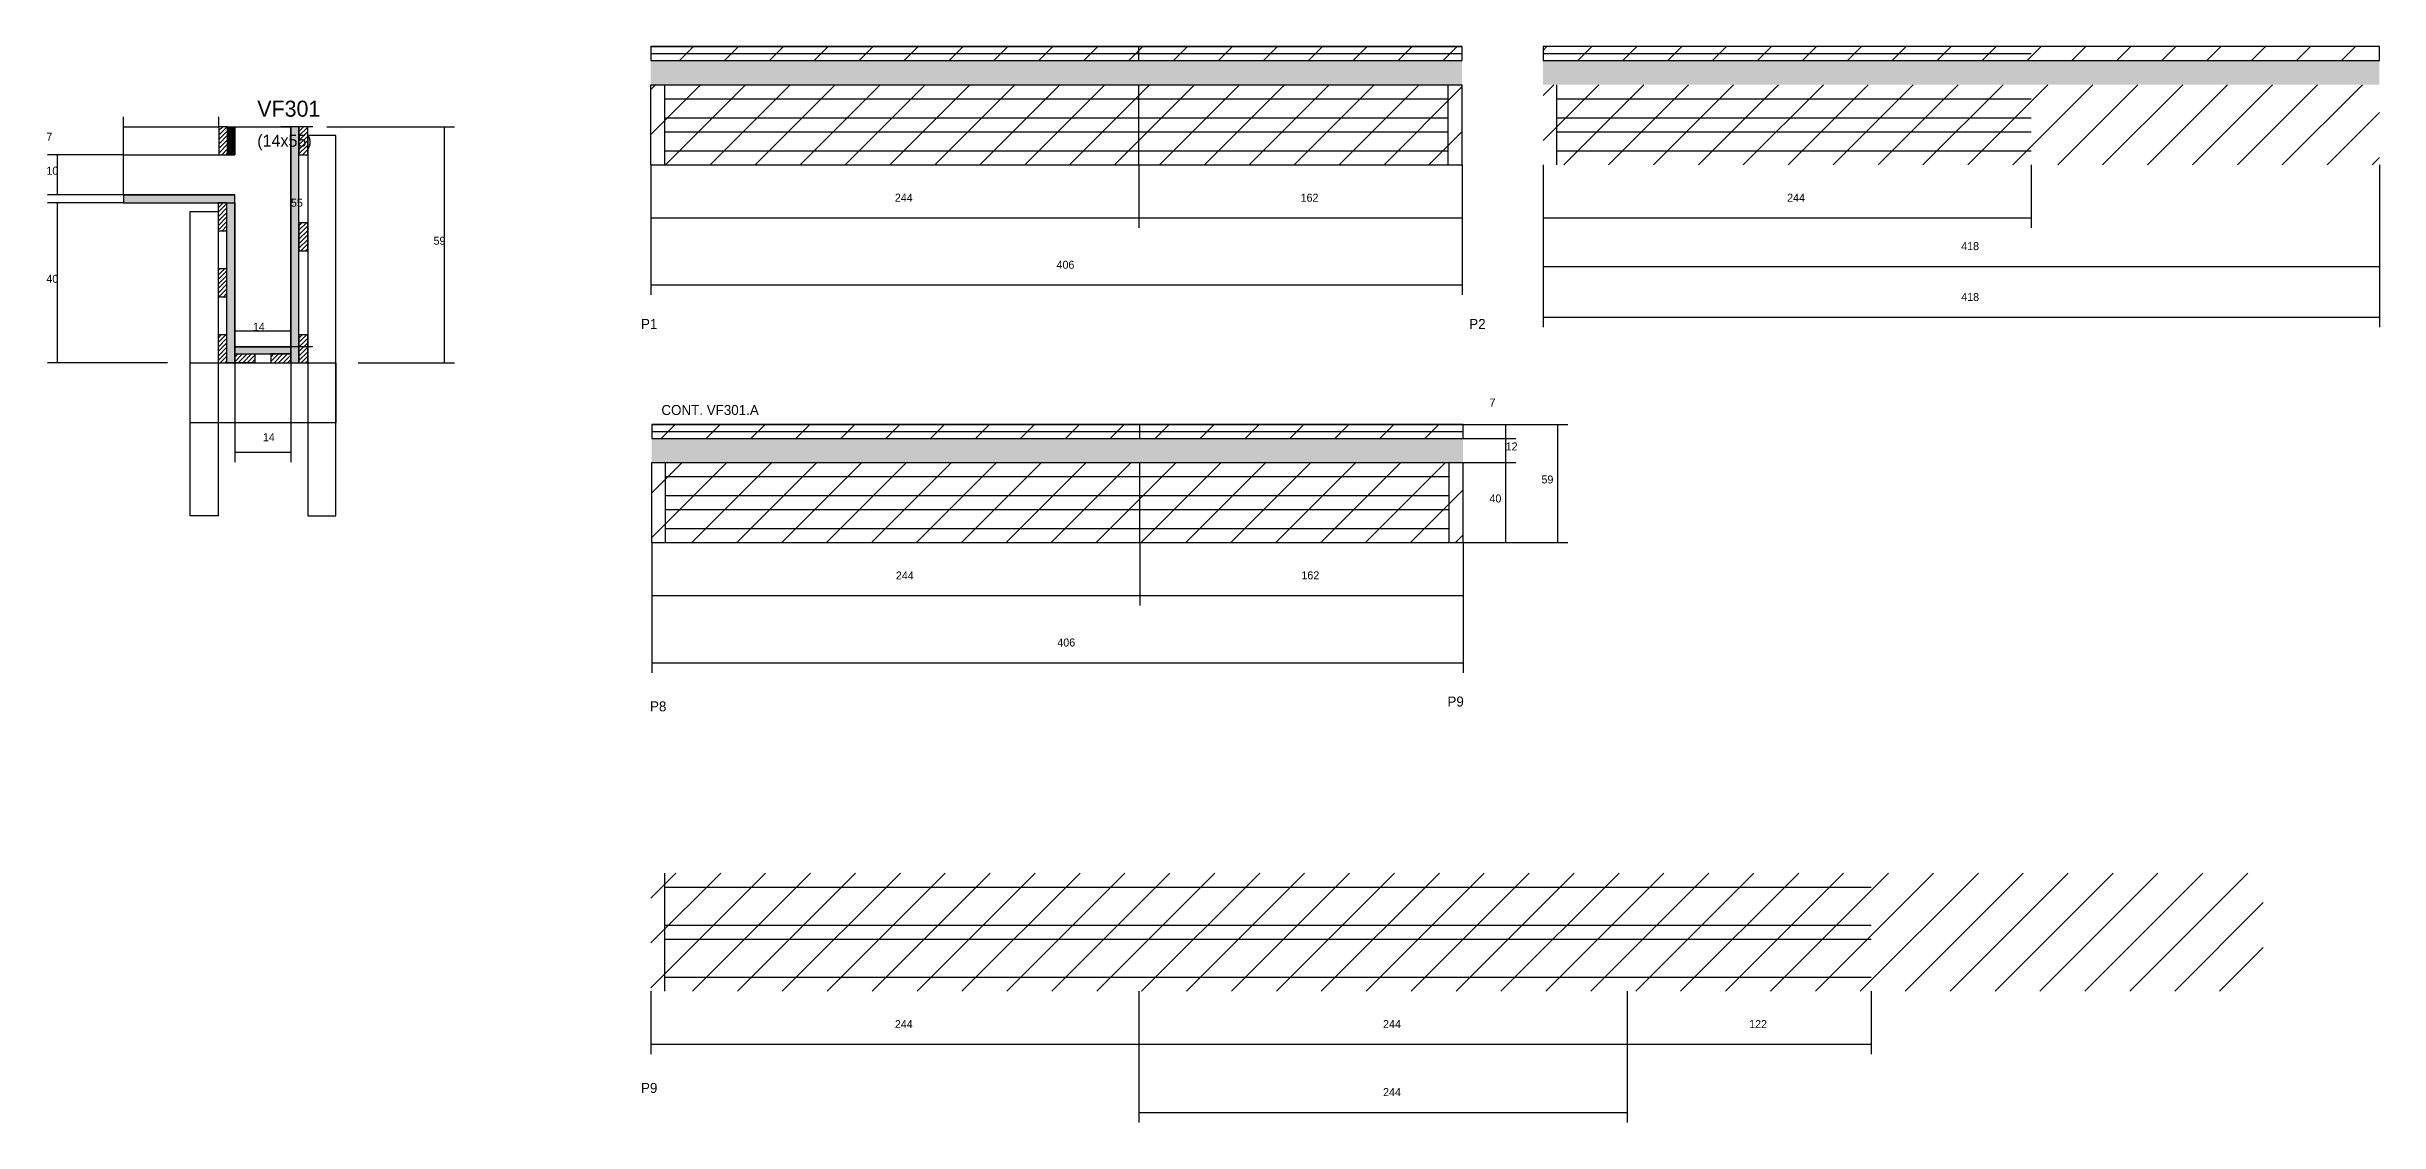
# Model space of a CAD drawing. Header units: metres. Extents: x 1998 to 4770, y 6939 to 8238.
# Drawn here: x 3604 to 4770, y 7700 to 8238 of the extents above; entities that cross this region are included whole.
import ezdxf

# ---------------------------------------------------------------- set-up
doc = ezdxf.new("R2010")
doc.units = ezdxf.units.M
for name, color, linetype in [('CONCRETO', 251, 'Continuous'), ('COTA', 241, 'Continuous'), ('Cota Seção (2x)', 4, 'Continuous'), ('Hachura', 253, 'Continuous'), ('Madeira', 126, 'Continuous'), ('NOMENCLATURA', 7, 'Continuous'), ('Painéis', 200, 'Continuous'), ('REAPROVEITAMENTO', 251, 'Continuous'), ('SARR_2.2x7', 40, 'Continuous'), ('SARR_3.5x7', 81, 'Continuous'), ('Texto Seção', 7, 'Continuous')]:
    doc.layers.add(name, color=color, linetype=linetype)

msp = doc.modelspace()

# ---------------------------------------------------------------- hatches: boundary and pattern name
at = {"layer": 'COTA'}
h = msp.add_hatch(dxfattribs=at)
h.set_pattern_fill('AR-CONC', scale=0.03)
h.paths.add_polyline_path([(4311.4, 8230.8), (3905.9, 8230.8), (3905.9, 8230.8), (3905.9, 8218.8), (3905.9, 8218.8), (4311.4, 8218.8), (4311.4, 8218.8), (4311.4, 8230.8)])
h = msp.add_hatch(dxfattribs=at)
h.set_pattern_fill('AR-CONC', scale=0.03)
h.paths.add_polyline_path([(4769.9, 8218.8), (4769.9, 8230.8), (4769.9, 8230.8), (4351.9, 8230.8), (4351.9, 8230.8), (4351.9, 8218.8), (4351.9, 8218.8), (4769.9, 8218.8)])
h = msp.add_hatch(dxfattribs=at)
h.set_pattern_fill('AR-CONC', scale=0.03)
h.paths.add_polyline_path([(4311.9, 8042), (3906.4, 8042), (3906.4, 8042), (3906.4, 8030), (3906.4, 8030), (4311.9, 8030), (4311.9, 8030), (4311.9, 8042)])
at = {"layer": 'Hachura'}
h = msp.add_hatch(dxfattribs=at)
h.set_pattern_fill('ANSI31', scale=0.5)
h.paths.add_polyline_path([(3690, 8183.8), (3694.4, 8183.8), (3694.4, 8183.8), (3694.4, 8197.8), (3694.4, 8197.8), (3690, 8197.8), (3690, 8197.8), (3690, 8183.8)])
h = msp.add_hatch(color=8, dxfattribs=at)
h.dxf.hatch_style = 1
h.paths.add_polyline_path([(3694.4, 8197.8), (3698, 8197.8), (3698, 8197.8), (3698, 8183.8), (3698, 8183.8), (3694.4, 8183.8), (3694.4, 8183.8), (3694.4, 8197.8)])
h = msp.add_hatch(color=8, dxfattribs=at)
h.dxf.hatch_style = 1
h.paths.add_polyline_path([(3730, 8197.8), (3726, 8197.8), (3726, 8197.8), (3726, 8079.8), (3726, 8079.8), (3730, 8079.8), (3730, 8079.8), (3730, 8197.8)])
h = msp.add_hatch(dxfattribs=at)
h.set_pattern_fill('ANSI31', scale=0.5)
h.paths.add_polyline_path([(3730, 8183.8), (3734.4, 8183.8), (3734.4, 8183.8), (3734.4, 8197.8), (3734.4, 8197.8), (3730, 8197.8), (3730, 8197.8), (3730, 8183.8)])
h = msp.add_hatch(color=8, dxfattribs=at)
h.dxf.hatch_style = 1
h.paths.add_polyline_path([(3698, 8159.8), (3698, 8163.8), (3698, 8163.8), (3642.4, 8163.8), (3642.4, 8163.8), (3642.4, 8159.8), (3642.4, 8159.8), (3698, 8159.8)])
h = msp.add_hatch(dxfattribs=at)
h.set_pattern_fill('ANSI31', scale=0.5)
h.paths.add_polyline_path([(3689.6, 8145.8), (3694, 8145.8), (3694, 8145.8), (3694, 8159.8), (3694, 8159.8), (3689.6, 8159.8), (3689.6, 8159.8), (3689.6, 8145.8)])
h = msp.add_hatch(color=8, dxfattribs=at)
h.dxf.hatch_style = 1
h.paths.add_polyline_path([(3698, 8159.8), (3694, 8159.8), (3694, 8159.8), (3694, 8079.8), (3694, 8079.8), (3698, 8079.8), (3698, 8079.8), (3698, 8159.8)])
h = msp.add_hatch(dxfattribs=at)
h.set_pattern_fill('ANSI31', scale=0.5)
h.paths.add_polyline_path([(3730, 8135.8), (3734.4, 8135.8), (3734.4, 8135.8), (3734.4, 8149.8), (3734.4, 8149.8), (3730, 8149.8), (3730, 8149.8), (3730, 8135.8)])
h = msp.add_hatch(dxfattribs=at)
h.set_pattern_fill('ANSI31', scale=0.5)
h.paths.add_polyline_path([(3689.6, 8112.8), (3694, 8112.8), (3694, 8112.8), (3694, 8126.8), (3694, 8126.8), (3689.6, 8126.8), (3689.6, 8126.8), (3689.6, 8112.8)])
h = msp.add_hatch(dxfattribs=at)
h.set_pattern_fill('ANSI31', scale=0.5)
h.paths.add_polyline_path([(3689.6, 8079.8), (3694, 8079.8), (3694, 8079.8), (3694, 8093.8), (3694, 8093.8), (3689.6, 8093.8), (3689.6, 8093.8), (3689.6, 8079.8)])
h = msp.add_hatch(dxfattribs=at)
h.set_pattern_fill('ANSI31', scale=0.5)
h.paths.add_polyline_path([(3730, 8079.8), (3734.4, 8079.8), (3734.4, 8079.8), (3734.4, 8093.8), (3734.4, 8093.8), (3730, 8093.8), (3730, 8093.8), (3730, 8079.8)])
h = msp.add_hatch(color=8, dxfattribs=at)
h.dxf.hatch_style = 1
h.paths.add_polyline_path([(3726, 8084.2), (3726, 8087.8), (3726, 8087.8), (3698, 8087.8), (3698, 8087.8), (3698, 8084.2), (3698, 8084.2), (3726, 8084.2)])
h = msp.add_hatch(dxfattribs=at)
h.set_pattern_fill('ANSI31', scale=0.5)
h.paths.add_polyline_path([(3698, 8079.8), (3698, 8084.2), (3698, 8084.2), (3708, 8084.2), (3708, 8084.2), (3708, 8079.8), (3708, 8079.8), (3698, 8079.8)])
h = msp.add_hatch(dxfattribs=at)
h.set_pattern_fill('ANSI31', scale=0.5)
h.paths.add_polyline_path([(3726, 8079.8), (3726, 8084.2), (3726, 8084.2), (3716, 8084.2), (3716, 8084.2), (3716, 8079.8), (3716, 8079.8), (3726, 8079.8)])
at = {"layer": 'REAPROVEITAMENTO'}
h = msp.add_hatch(dxfattribs=at)
h.set_pattern_fill('ANSI31', scale=5)
h.paths.add_polyline_path([(3905.9, 8237.8), (3905.9, 8230.8), (3905.9, 8230.8), (4311.4, 8230.8), (4311.4, 8230.8), (4311.4, 8237.8), (4311.4, 8237.8), (3905.9, 8237.8)])
h = msp.add_hatch(dxfattribs=at)
h.set_pattern_fill('ANSI31', scale=5)
h.paths.add_polyline_path([(4351.9, 8237.8), (4351.9, 8230.8), (4351.9, 8230.8), (4769.9, 8230.8), (4769.9, 8230.8), (4769.9, 8237.8), (4769.9, 8237.8), (4351.9, 8237.8)])
h = msp.add_hatch(dxfattribs=at)
h.set_pattern_fill('ANSI31', scale=5)
h.paths.add_polyline_path([(3905.9, 8218.8), (3905.9, 8178.8), (3905.9, 8178.8), (4311.4, 8178.8), (4311.4, 8178.8), (4311.4, 8218.8), (4311.4, 8218.8), (3905.9, 8218.8)])
h = msp.add_hatch(dxfattribs=at)
h.set_pattern_fill('ANSI31', scale=5)
h.paths.add_polyline_path([(4351.9, 8218.8), (4351.9, 8178.8), (4351.9, 8178.8), (4769.9, 8178.8), (4769.9, 8178.8), (4769.9, 8218.8), (4769.9, 8218.8), (4351.9, 8218.8)])
h = msp.add_hatch(dxfattribs=at)
h.set_pattern_fill('ANSI31', scale=5)
h.paths.add_polyline_path([(3906.4, 8049), (3906.4, 8042), (3906.4, 8042), (4311.9, 8042), (4311.9, 8042), (4311.9, 8049), (4311.9, 8049), (3906.4, 8049)])
h = msp.add_hatch(dxfattribs=at)
h.set_pattern_fill('ANSI31', scale=5)
h.paths.add_polyline_path([(3906.4, 8030), (3906.4, 7990), (3906.4, 7990), (4311.9, 7990), (4311.9, 7990), (4311.9, 8030), (4311.9, 8030), (3906.4, 8030)])
h = msp.add_hatch(dxfattribs=at)
h.set_pattern_fill('ANSI31', scale=5)
h.paths.add_polyline_path([(3905.9, 7824.8), (3905.9, 7765.8), (3905.9, 7765.8), (4711.9, 7765.8), (4711.9, 7765.8), (4711.9, 7824.8), (4711.9, 7824.8), (3905.9, 7824.8)])

# ---------------------------------------------------------------- linework, layer by layer
at = {"layer": 'CONCRETO'}
msp.add_lwpolyline([(3642.4, 8163.8), (3642.4, 8183.8), (3698, 8183.8), (3698, 8197.8), (3726, 8197.8), (3726, 8087.8), (3698, 8087.8), (3698, 8163.8)], close=True, dxfattribs=at)
at = {"layer": 'COTA'}
for p, q in [((3642.4, 8183.8), (3642.4, 8202.8)), ((3642.4, 8197.8), (3690, 8197.8)), ((3690, 8197.8), (3690, 8202.8)), ((3744, 8197.8), (3807.8, 8197.8)), ((3802.8, 8079.8), (3802.8, 8197.8)), ((3642.4, 8183.8), (3604.3, 8183.8)), ((3609.3, 8163.8), (3609.3, 8183.8)), ((3905.9, 8178.8), (3905.9, 8147.2)), ((3905.9, 8178.8), (3905.9, 8113.7)), ((4149.9, 8178.8), (4149.9, 8147.2)), ((4149.9, 8178.8), (4149.9, 8147.2)), ((4311.4, 8178.8), (4311.4, 8147.2)), ((4311.4, 8178.8), (4311.4, 8113.7)), ((4351.9, 8178.8), (4351.9, 8147.2)), ((4351.9, 8178.8), (4351.9, 8123)), ((4351.9, 8178.8), (4351.9, 8097.6)), ((4595.9, 8178.8), (4595.9, 8147.2)), ((4769.9, 8178.8), (4769.9, 8123)), ((4769.9, 8178.8), (4769.9, 8097.6)), ((3642.4, 8163.8), (3604.3, 8163.8)), ((3642.4, 8159.8), (3604.3, 8159.8)), ((3609.3, 8079.8), (3609.3, 8159.8)), ((3905.9, 8152.2), (4149.9, 8152.2)), ((4149.9, 8152.2), (4311.4, 8152.2)), ((4351.9, 8152.2), (4595.9, 8152.2)), ((4351.9, 8128), (4769.9, 8128)), ((3905.9, 8118.7), (4311.4, 8118.7)), ((4351.9, 8102.6), (4769.9, 8102.6)), ((3664.4, 8079.8), (3604.3, 8079.8)), ((3698, 8079.8), (3698, 8030.1)), ((3726, 8079.8), (3726, 8030.1)), ((3759.6, 8079.8), (3807.8, 8079.8)), ((4311.9, 8049), (4338.2, 8049)), ((4311.9, 8049), (4364.2, 8049)), ((4333.2, 8042), (4333.2, 8049)), ((4359.2, 7990), (4359.2, 8049)), ((3698, 8035.1), (3726, 8035.1)), ((4311.9, 8042), (4338.2, 8042)), ((4311.9, 8042), (4338.2, 8042)), ((4333.2, 8030), (4333.2, 8042)), ((4311.9, 8030), (4338.2, 8030)), ((4311.9, 8030), (4338.2, 8030)), ((4333.2, 7990), (4333.2, 8030)), ((3906.4, 7990), (3906.4, 7958.5)), ((3906.4, 7990), (3906.4, 7924.9)), ((4150.4, 7990), (4150.4, 7958.5)), ((4150.4, 7990), (4150.4, 7958.5)), ((4311.9, 7990), (4311.9, 7958.5)), ((4311.9, 7990), (4311.9, 7924.9)), ((4311.9, 7990), (4338.2, 7990)), ((4311.9, 7990), (4364.2, 7990)), ((3906.4, 7963.5), (4150.4, 7963.5)), ((4150.4, 7963.5), (4311.9, 7963.5)), ((3906.4, 7929.9), (4311.9, 7929.9)), ((3905.9, 7765.8), (3905.9, 7734.3)), ((4149.9, 7765.8), (4149.9, 7734.3)), ((4149.9, 7765.8), (4149.9, 7734.3)), ((4149.9, 7765.8), (4149.9, 7700.2)), ((4393.9, 7765.8), (4393.9, 7734.3)), ((4393.9, 7765.8), (4393.9, 7700.2)), ((4393.9, 7765.8), (4393.9, 7734.3)), ((4515.9, 7765.8), (4515.9, 7734.3)), ((3905.9, 7739.3), (4149.9, 7739.3)), ((4149.9, 7739.3), (4393.9, 7739.3)), ((4393.9, 7739.3), (4515.9, 7739.3)), ((4149.9, 7705.2), (4393.9, 7705.2))]:
    msp.add_line(p, q, dxfattribs=at)
at = {"layer": 'Cota Seção (2x)'}
for p, q in [((3737, 8197.8), (3721, 8197.8)), ((3726, 8087.8), (3726, 8197.8)), ((3698, 8079.8), (3698, 8100.8)), ((3698, 8095.8), (3726, 8095.8)), ((3726, 8079.8), (3726, 8100.8)), ((3737, 8087.8), (3721, 8087.8))]:
    msp.add_line(p, q, dxfattribs=at)
at = {"layer": 'Madeira'}
for points in [[(3690, 8183.8), (3694.4, 8183.8), (3694.4, 8197.8), (3690, 8197.8)], [(3730, 8183.8), (3734.4, 8183.8), (3734.4, 8197.8), (3730, 8197.8)], [(3689.6, 8145.8), (3694, 8145.8), (3694, 8159.8), (3689.6, 8159.8)], [(3730, 8135.8), (3734.4, 8135.8), (3734.4, 8149.8), (3730, 8149.8)], [(3689.6, 8112.8), (3694, 8112.8), (3694, 8126.8), (3689.6, 8126.8)], [(3689.6, 8079.8), (3694, 8079.8), (3694, 8093.8), (3689.6, 8093.8)], [(3730, 8079.8), (3734.4, 8079.8), (3734.4, 8093.8), (3730, 8093.8)], [(3698, 8079.8), (3698, 8084.2), (3708, 8084.2), (3708, 8079.8)], [(3726, 8079.8), (3726, 8084.2), (3716, 8084.2), (3716, 8079.8)]]:
    msp.add_lwpolyline(points, close=True, dxfattribs=at)
at = {"layer": 'Painéis'}
for p, q in [((3905.9, 8237.8), (4311.4, 8237.8)), ((4149.9, 8230.8), (4149.9, 8237.8)), ((4311.4, 8230.8), (4311.4, 8237.8)), ((3905.9, 8230.8), (4311.4, 8230.8)), ((3905.9, 8218.8), (4311.4, 8218.8)), ((3905.9, 8178.8), (3905.9, 8218.8)), ((4149.9, 8178.8), (4149.9, 8218.8)), ((4311.4, 8178.8), (4311.4, 8218.8)), ((3905.9, 8178.8), (4311.4, 8178.8)), ((3642.4, 8163.8), (3698, 8163.8)), ((3698, 8087.8), (3726, 8087.8)), ((3906.4, 8049), (4311.9, 8049)), ((4150.4, 8042), (4150.4, 8049)), ((4311.9, 8042), (4311.9, 8049)), ((3906.4, 8042), (4311.9, 8042)), ((3906.4, 8030), (4311.9, 8030)), ((3906.4, 7990), (3906.4, 8030)), ((4150.4, 7990), (4150.4, 8030)), ((4311.9, 7990), (4311.9, 8030)), ((3906.4, 7990), (4311.9, 7990))]:
    msp.add_line(p, q, dxfattribs=at)
for points in [[(3905.9, 8230.8), (4311.4, 8230.8), (4311.4, 8237.8), (3905.9, 8237.8)], [(4351.9, 8230.8), (4769.9, 8230.8), (4769.9, 8237.8), (4351.9, 8237.8)], [(3694.4, 8197.8), (3698, 8197.8), (3698, 8183.8), (3694.4, 8183.8)], [(3730, 8197.8), (3726, 8197.8), (3726, 8079.8), (3730, 8079.8)], [(3698, 8159.8), (3698, 8163.8), (3642.4, 8163.8), (3642.4, 8159.8)], [(3694, 8159.8), (3698, 8159.8), (3698, 8079.8), (3694, 8079.8)], [(3726, 8084.2), (3726, 8087.8), (3698, 8087.8), (3698, 8084.2)], [(3906.4, 8042), (4311.9, 8042), (4311.9, 8049), (3906.4, 8049)]]:
    msp.add_lwpolyline(points, close=True, dxfattribs=at)
at = {"layer": 'SARR_2.2x7'}
for p, q in [((3905.9, 8234.3), (4149.9, 8234.3)), ((4149.9, 8234.3), (4311.4, 8234.3)), ((4351.9, 8234.3), (4595.9, 8234.3)), ((3912.9, 8178.8), (3912.9, 8218.8)), ((3912.9, 8211.8), (4149.9, 8211.8)), ((4149.9, 8211.8), (4304.5, 8211.8)), ((4304.5, 8178.8), (4304.5, 8218.8)), ((4358.8, 8178.8), (4358.8, 8218.8)), ((4358.8, 8211.8), (4595.9, 8211.8)), ((3912.9, 8202.3), (4149.9, 8202.3)), ((4149.9, 8202.3), (4304.5, 8202.3)), ((4358.8, 8202.3), (4595.9, 8202.3)), ((3912.9, 8195.3), (4149.9, 8195.3)), ((3912.9, 8185.8), (4149.9, 8185.8)), ((4149.9, 8195.3), (4304.5, 8195.3)), ((4149.9, 8185.8), (4304.5, 8185.8)), ((4358.8, 8195.3), (4595.9, 8195.3)), ((4358.8, 8185.8), (4595.9, 8185.8)), ((3906.4, 8045.5), (4150.4, 8045.5)), ((4150.4, 8045.5), (4311.9, 8045.5)), ((3913.3, 7990), (3913.3, 8030)), ((3913.3, 8023), (4150.4, 8023)), ((4150.4, 8023), (4304.9, 8023)), ((4304.9, 7990), (4304.9, 8030)), ((3913.3, 8013.5), (4150.4, 8013.5)), ((4150.4, 8013.5), (4304.9, 8013.5)), ((3913.3, 8006.5), (4150.4, 8006.5)), ((4150.4, 8006.5), (4304.9, 8006.5)), ((3913.3, 7997), (4150.4, 7997)), ((4150.4, 7997), (4304.9, 7997)), ((3912.9, 7765.8), (3912.9, 7824.8)), ((3912.9, 7817.8), (4149.9, 7817.8)), ((4149.9, 7817.8), (4393.9, 7817.8)), ((4393.9, 7817.8), (4515.9, 7817.8)), ((3912.9, 7798.8), (4149.9, 7798.8)), ((3912.9, 7791.8), (4149.9, 7791.8)), ((4149.9, 7798.8), (4393.9, 7798.8)), ((4149.9, 7791.8), (4393.9, 7791.8)), ((4393.9, 7798.8), (4515.9, 7798.8)), ((4393.9, 7791.8), (4515.9, 7791.8)), ((3912.9, 7772.8), (4149.9, 7772.8)), ((4149.9, 7772.8), (4393.9, 7772.8)), ((4393.9, 7772.8), (4515.9, 7772.8))]:
    msp.add_line(p, q, dxfattribs=at)
at = {"layer": 'SARR_3.5x7'}
for points in [[(3748.4, 8193.4), (3734.4, 8193.4), (3734.4, 8003.3), (3748.4, 8003.3)], [(3675.6, 8155.4), (3689.6, 8155.4), (3689.6, 8003.3), (3675.6, 8003.3)], [(3675.6, 8079.8), (3748.4, 8079.8), (3748.4, 8049.8), (3675.6, 8049.8)]]:
    msp.add_lwpolyline(points, close=True, dxfattribs=at)

# ---------------------------------------------------------------- texts
at = {"layer": 'COTA'}
for s, p in [('7', (3603.8, 8190.8)), ('10', (3603.8, 8173.8)), ('244', (4027.9, 8160.3)), ('162', (4230.7, 8160.3)), ('244', (4473.9, 8160.3)), ('59', (3797.3, 8138.8)), ('418', (4560.9, 8136.1)), ('406', (4108.7, 8126.8)), ('40', (3603.8, 8119.8)), ('418', (4560.9, 8110.7)), ('7', (4325.1, 8057.9)), ('14', (3712, 8040.6)), ('12', (4333.2, 8036)), ('59', (4351.1, 8019.5)), ('40', (4325.1, 8010)), ('244', (4028.4, 7971.5)), ('162', (4231.1, 7971.6)), ('406', (4109.1, 7938)), ('244', (4027.9, 7747.3)), ('244', (4271.9, 7747.3)), ('122', (4454.9, 7747.3)), ('244', (4271.9, 7713.3))]:
    msp.add_text(s, height=4, dxfattribs=at).set_placement(p)
at = {"layer": 'Cota Seção (2x)'}
for s, p in [('55', (3726, 8157.8)), ('14', (3707, 8095.8))]:
    msp.add_text(s, height=4, dxfattribs=at).set_placement(p)
at = {"layer": 'NOMENCLATURA'}
for s, p in [('P1', (3901, 8096.7)), ('P2', (4315, 8096.7)), ('P8', (3905.5, 7905.6)), ('P9', (4304.1, 7908)), ('P9', (3901, 7714.9))]:
    msp.add_text(s, height=5, dxfattribs=at).set_placement(p)
at = {"layer": 'Texto Seção'}
for s, height, p in [('VF301', 8, (3709.2, 8202.8)), ('(14x55)', 6, (3709.2, 8187.8)), ('CONT. VF301.A', 5, (3911.2, 8053.7))]:
    msp.add_text(s, height=height, dxfattribs=at).set_placement(p)

doc.saveas('drawing.dxf')
